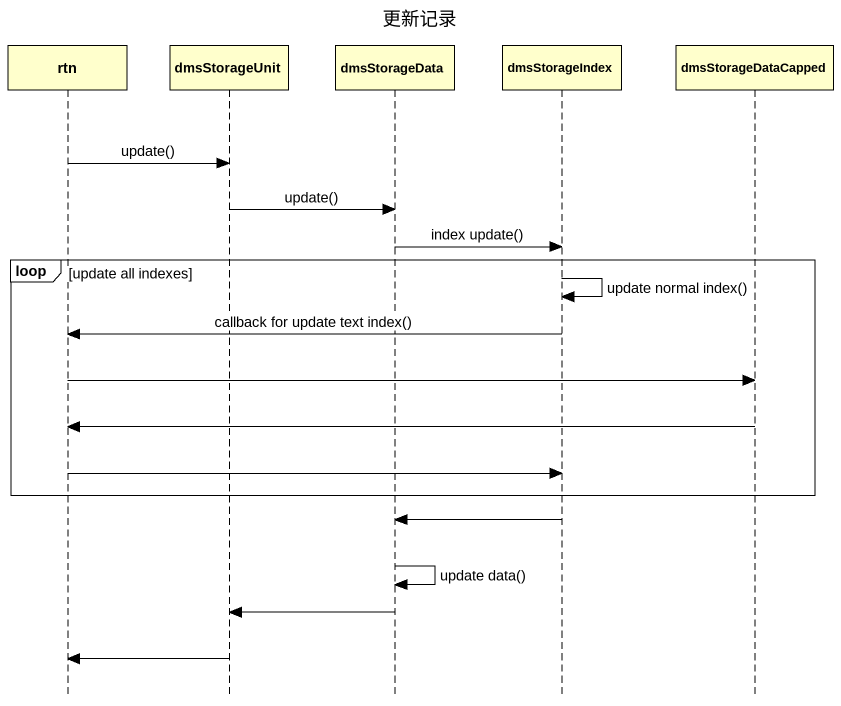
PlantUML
@startuml
title 更新记录
hide footbox
participant rtn
participant dmsStorageUnit
participant dmsStorageData
participant dmsStorageIndex
participant dmsStorageDataCapped

rtn -> dmsStorageUnit : update()
dmsStorageUnit -> dmsStorageData : update()
dmsStorageData -> dmsStorageIndex : index update()
loop update all indexes
  dmsStorageIndex -> dmsStorageIndex : update normal index()
  dmsStorageIndex -> rtn : callback for update text index()
  rtn -> dmsStorageDataCapped
  dmsStorageDataCapped -> rtn
  rtn -> dmsStorageIndex
end
dmsStorageIndex -> dmsStorageData
dmsStorageData -> dmsStorageData : update data()
dmsStorageData -> dmsStorageUnit
dmsStorageUnit -> rtn
@enduml
